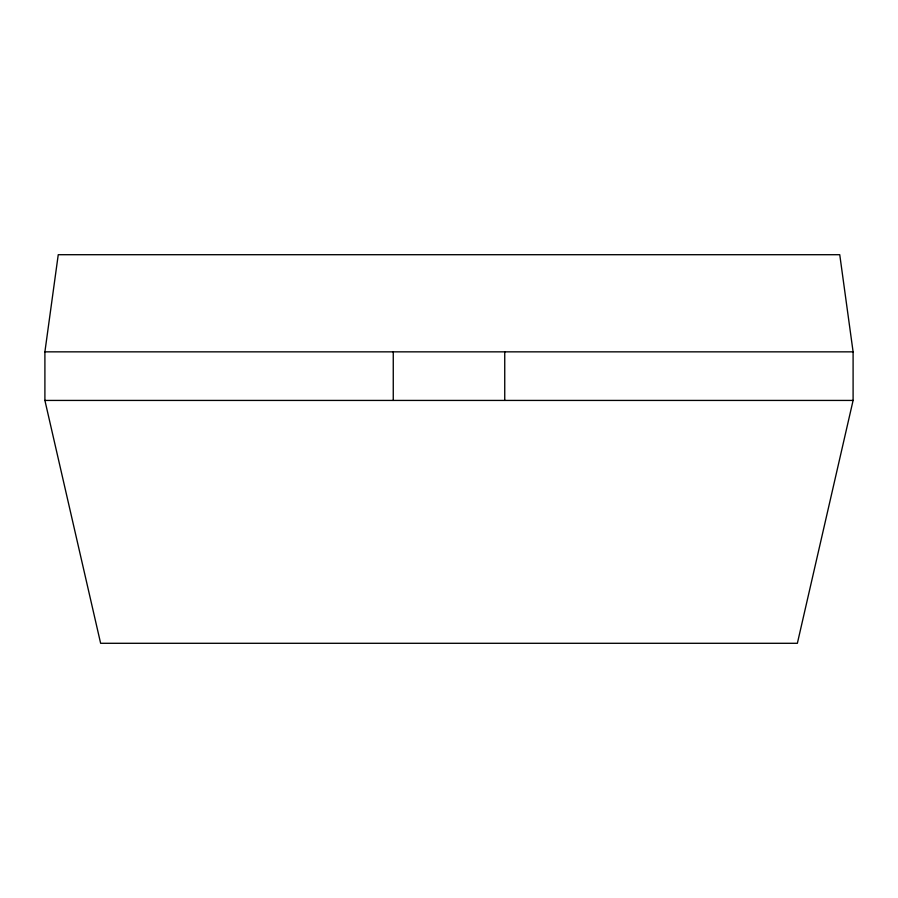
<?xml version="1.0" encoding="UTF-8"?>
<svg xmlns="http://www.w3.org/2000/svg" width="898" height="898" viewBox="0 0 898 898"><rect width="100%" height="100%" fill="white"/><g stroke="black" fill="none" stroke-linecap="round" stroke-linejoin="round"><path stroke-width="1.35" d="M44.9 351.848L58.247 254.706L839.753 254.706L853.1 351.848L853.1 400.429L797.368 643.294L100.632 643.294L44.9 400.429L44.9 351.848L853.1 351.848M44.9 400.429L853.1 400.429M504.743 351.848L504.743 400.429M393.257 351.848L393.257 400.429"/></g></svg>
